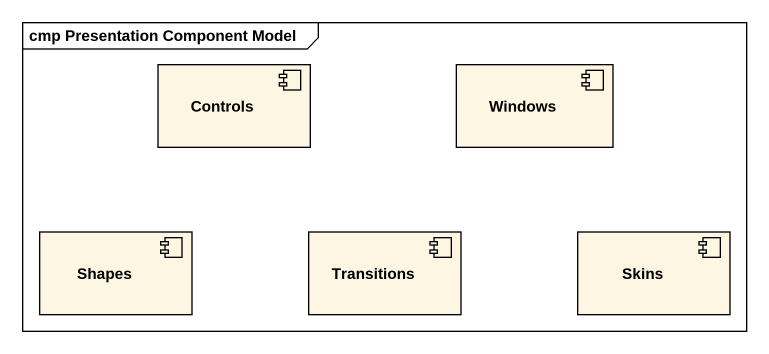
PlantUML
@startuml
mainframe cmp Presentation Component Model
component Controls
component Windows
component Shapes
component Transitions
component Skins
@enduml
